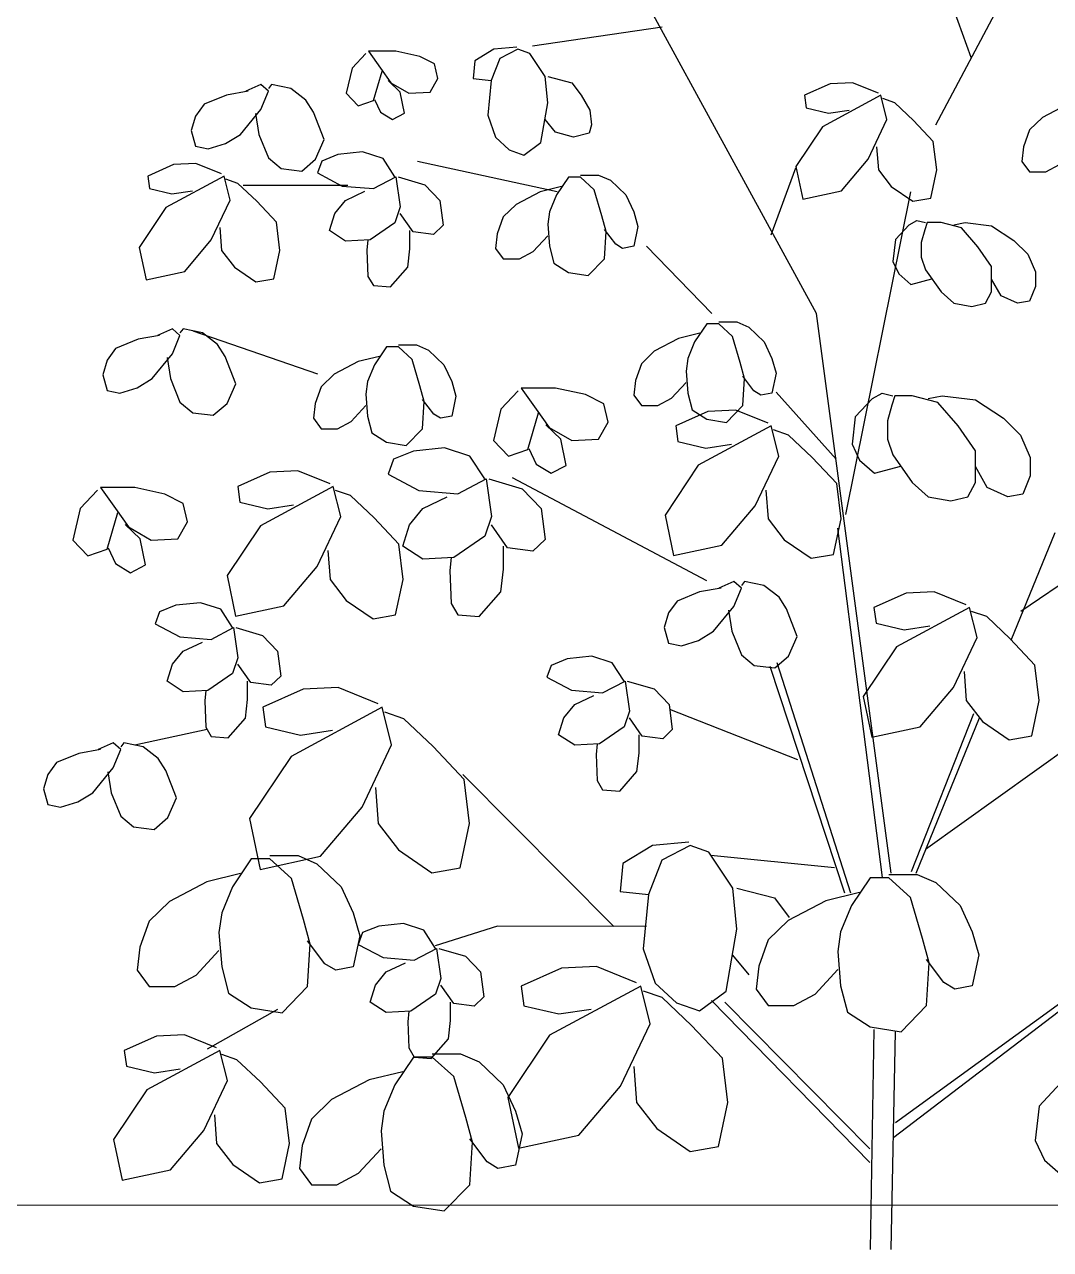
# Model space of a CAD drawing. Header units: millimetres. Extents: x 573003 to 1294762, y -9906 to 413061.
# Drawn here: x 657503.8 to 657837.4, y 37761.2 to 38159.5 of the extents above; entities that cross this region are included whole.
import ezdxf

# ---------------------------------------------------------------- set-up
doc = ezdxf.new("R2010")
doc.units = ezdxf.units.MM
doc.header["$MEASUREMENT"] = 0
doc.layers.add('A-ELEV-PATT 2', color=252, linetype='Continuous')
doc.layers.add('KT-Net manh', color=251, linetype='Continuous', lineweight=13)

# ---------------------------------------------------------------- blocks, each defined once
blk = doc.blocks.new('STREE11')
for p, q in [((0.05552, 0.73664), (-0.00324, 0.90148)), ((0.03382, 0.69527), (0.10158, 0.82261)), ((-0.03976, 0.57891), (-0.1504, 0.78124)), ((-0.13505, 0.75538), (-0.21498, 0.74375)), ((-0.31609, 0.74052), (-0.30868, 0.73017)), ((-0.29915, 0.74052), (-0.31609, 0.74052)), ((-0.28433, 0.73728), (-0.29915, 0.74052)), ((-0.23881, 0.74181), (-0.25045, 0.7347)), ((-0.22451, 0.7431), (-0.23881, 0.74181)), ((-0.22398, 0.74181), (-0.2351, 0.73599)), ((-0.21657, 0.73922), (-0.22398, 0.74181)), ((-0.31768, 0.73922), (-0.32615, 0.73017)), ((-0.27533, 0.73276), (-0.28433, 0.73728)), ((-0.27321, 0.72371), (-0.27533, 0.73276)), ((-0.25045, 0.7347), (-0.25151, 0.72371)), ((-0.2351, 0.73599), (-0.24039, 0.72242)), ((-0.20704, 0.725), (-0.21657, 0.73922)), ((-0.32615, 0.73017), (-0.32986, 0.71466)), ((-0.31292, 0.71013), (-0.30762, 0.72823)), ((-0.30868, 0.73017), (-0.30233, 0.72112)), ((-0.3824, 0.71999), (-0.39166, 0.71595)), ((-0.37776, 0.71595), (-0.3824, 0.71999)), ((-0.37578, 0.71999), (-0.37776, 0.71757)), ((-0.36387, 0.71757), (-0.37578, 0.71999)), ((-0.29651, 0.7153), (-0.30392, 0.72242)), ((-0.30233, 0.72112), (-0.29121, 0.71466)), ((-0.27798, 0.7153), (-0.27321, 0.72371)), ((-0.25151, 0.72371), (-0.24039, 0.72242)), ((-0.24039, 0.72242), (-0.24251, 0.70108)), ((-0.20545, 0.70884), (-0.20704, 0.725)), ((-0.20545, 0.725), (-0.19063, 0.72112)), ((-0.19063, 0.72112), (-0.18481, 0.71337)), ((-0.03129, 0.72048), (-0.04717, 0.71337)), ((-0.01753, 0.72112), (-0.03129, 0.72048)), ((-0.00165, 0.71466), (-0.01753, 0.72112)), ((-0.40357, 0.71353), (-0.41747, 0.70787)), ((-0.39034, 0.71595), (-0.40357, 0.71353)), ((-0.3824, 0.70464), (-0.37776, 0.71595)), ((-0.3546, 0.71029), (-0.36387, 0.71757)), ((-0.34997, 0.70302), (-0.3546, 0.71029)), ((-0.32986, 0.71466), (-0.32245, 0.7069)), ((-0.32245, 0.7069), (-0.31292, 0.71013)), ((-0.31239, 0.71078), (-0.30868, 0.70302)), ((-0.29386, 0.70238), (-0.29651, 0.7153)), ((-0.29121, 0.71466), (-0.27798, 0.7153)), ((-0.18481, 0.71337), (-0.17952, 0.70432)), ((-0.04717, 0.71337), (-0.04611, 0.70561)), ((-0.00006, 0.71337), (-0.03606, 0.69397)), ((0.00365, 0.6985), (-0.00006, 0.71337)), ((0.00841, 0.70884), (0.001, 0.71143)), ((-0.41747, 0.70787), (-0.42276, 0.7006)), ((-0.39497, 0.68929), (-0.3824, 0.70464)), ((-0.34336, 0.68605), (-0.34997, 0.70302)), ((-0.30868, 0.70302), (-0.30127, 0.6985)), ((-0.20969, 0.68428), (-0.20545, 0.70884)), ((-0.17952, 0.70432), (-0.17846, 0.69527)), ((-0.04611, 0.70561), (-0.03235, 0.70238)), ((-0.03235, 0.70238), (-0.01965, 0.70432)), ((0.02006, 0.69785), (0.00841, 0.70884)), ((0.11428, 0.70755), (0.09946, 0.69979)), ((-0.42276, 0.7006), (-0.42541, 0.69171)), ((-0.38571, 0.70221), (-0.38372, 0.68929)), ((-0.30127, 0.6985), (-0.29386, 0.70238)), ((-0.24251, 0.70108), (-0.23775, 0.68751)), ((-0.20069, 0.69074), (-0.20704, 0.6985)), ((-0.17846, 0.69527), (-0.18005, 0.69009)), ((-0.008, 0.67393), (0.00365, 0.6985)), ((0.03223, 0.68492), (0.02006, 0.69785)), ((0.09946, 0.69979), (0.09152, 0.69203)), ((-0.42541, 0.69171), (-0.42276, 0.68201)), ((-0.40423, 0.68363), (-0.39497, 0.68929)), ((-0.38372, 0.68929), (-0.37776, 0.67474)), ((-0.23775, 0.68751), (-0.22928, 0.67975)), ((-0.18957, 0.68751), (-0.20069, 0.69074)), ((-0.18005, 0.69009), (-0.18957, 0.68751)), ((-0.03606, 0.69397), (-0.05247, 0.66941)), ((0.09152, 0.69203), (0.08782, 0.68169)), ((-0.42276, 0.68201), (-0.41482, 0.6804)), ((-0.41482, 0.6804), (-0.40423, 0.68363)), ((-0.34865, 0.67393), (-0.34336, 0.68605)), ((-0.22028, 0.67652), (-0.20969, 0.68428)), ((-0.00271, 0.68169), (-0.00165, 0.66747)), ((0.03435, 0.66747), (0.03223, 0.68492)), ((0.08782, 0.68169), (0.08676, 0.67264)), ((-0.37776, 0.67474), (-0.36982, 0.66828)), ((-0.35725, 0.66666), (-0.34865, 0.67393)), ((-0.34481, 0.6728), (-0.34746, 0.66553)), ((-0.33489, 0.67684), (-0.34481, 0.6728)), ((-0.31967, 0.67846), (-0.33489, 0.67684)), ((-0.30709, 0.67442), (-0.31967, 0.67846)), ((-0.29981, 0.66311), (-0.30709, 0.67442)), ((-0.19963, 0.65389), (-0.28592, 0.67264)), ((-0.22928, 0.67975), (-0.22028, 0.67652)), ((-0.02441, 0.65454), (-0.008, 0.67393)), ((0.08676, 0.67264), (0.09152, 0.66618)), ((-0.43626, 0.6707), (-0.45214, 0.66359)), ((-0.4225, 0.67135), (-0.43626, 0.6707)), ((-0.40662, 0.66488), (-0.4225, 0.67135)), ((-0.36982, 0.66828), (-0.35725, 0.66666)), ((-0.34746, 0.66553), (-0.33224, 0.65745)), ((-0.06782, 0.62739), (-0.05247, 0.66876)), ((-0.05247, 0.66941), (-0.04823, 0.64937)), ((-0.00165, 0.66747), (0.00629, 0.65713)), ((0.03064, 0.65001), (0.03435, 0.66747)), ((0.09152, 0.66618), (0.10158, 0.66618)), ((0.10158, 0.66618), (0.11005, 0.6707)), ((-0.45214, 0.66359), (-0.45108, 0.65583)), ((-0.40503, 0.66359), (-0.44102, 0.6442)), ((-0.40132, 0.64872), (-0.40503, 0.66359)), ((-0.39656, 0.65907), (-0.40397, 0.66165)), ((-0.38491, 0.64808), (-0.39656, 0.65907)), ((-0.3288, 0.65777), (-0.39338, 0.65777)), ((-0.33224, 0.65745), (-0.31305, 0.65583)), ((-0.31305, 0.65583), (-0.29915, 0.66311)), ((-0.29915, 0.66311), (-0.29651, 0.64452)), ((-0.29783, 0.66311), (-0.28129, 0.65826)), ((-0.28129, 0.65826), (-0.27202, 0.64856)), ((-0.19275, 0.66294), (-0.20016, 0.65195)), ((-0.18534, 0.66294), (-0.19275, 0.66294)), ((-0.18534, 0.66424), (-0.17422, 0.66424)), ((-0.17687, 0.65519), (-0.18534, 0.66294)), ((-0.17422, 0.66424), (-0.16681, 0.661)), ((-0.16681, 0.661), (-0.15728, 0.65195)), ((-0.45108, 0.65583), (-0.43732, 0.6526)), ((-0.43732, 0.6526), (-0.42461, 0.65454)), ((-0.33025, 0.64856), (-0.31834, 0.65422)), ((-0.21022, 0.65389), (-0.22504, 0.64614)), ((-0.19698, 0.65713), (-0.21022, 0.65389)), ((-0.20016, 0.65195), (-0.2044, 0.64161)), ((-0.1721, 0.63903), (-0.17687, 0.65519)), ((-0.15728, 0.65195), (-0.15252, 0.64161)), ((-0.04823, 0.64937), (-0.02441, 0.65454)), ((-0.02176, 0.45479), (0.01847, 0.65389)), ((0.00629, 0.65713), (0.01953, 0.64808)), ((0.01953, 0.64808), (0.03064, 0.65001)), ((-0.44102, 0.6442), (-0.45743, 0.61963)), ((-0.41297, 0.62416), (-0.40132, 0.64872)), ((-0.37274, 0.63515), (-0.38491, 0.64808)), ((-0.33687, 0.64048), (-0.33025, 0.64856)), ((-0.29651, 0.64452), (-0.29981, 0.63482)), ((-0.27202, 0.64856), (-0.27004, 0.63321)), ((-0.22504, 0.64614), (-0.23298, 0.63838)), ((-0.37062, 0.61769), (-0.37274, 0.63515)), ((-0.34018, 0.62998), (-0.33687, 0.64048)), ((-0.29981, 0.63482), (-0.31503, 0.62432)), ((-0.28857, 0.62917), (-0.29651, 0.64048)), ((-0.23298, 0.63838), (-0.23669, 0.62804)), ((-0.2044, 0.64161), (-0.20545, 0.63385)), ((-0.16946, 0.62933), (-0.1721, 0.63903)), ((-0.15252, 0.64161), (-0.14987, 0.63256)), ((0.01739, 0.63359), (0.02215, 0.63617)), ((0.02215, 0.63617), (0.02744, 0.63488)), ((0.0285, 0.63488), (0.02691, 0.63036)), ((0.03697, 0.63488), (0.0285, 0.63488)), ((0.04968, 0.63165), (0.03697, 0.63488)), ((0.04491, 0.63359), (0.05179, 0.63488)), ((0.05179, 0.63488), (0.0682, 0.63294)), ((-0.40767, 0.63191), (-0.40662, 0.61769)), ((-0.33025, 0.62351), (-0.34018, 0.62998)), ((-0.29055, 0.61866), (-0.29055, 0.62998)), ((-0.27599, 0.62755), (-0.28857, 0.62917)), ((-0.27004, 0.63321), (-0.27599, 0.62755)), ((-0.23669, 0.62804), (-0.23775, 0.61899)), ((-0.20545, 0.63385), (-0.2044, 0.62028)), ((-0.16363, 0.62157), (-0.17052, 0.63062)), ((-0.17052, 0.61252), (-0.16946, 0.62933)), ((-0.14987, 0.63256), (-0.15252, 0.62028)), ((0.01739, 0.63359), (0.00892, 0.62454)), ((0.02691, 0.63036), (0.0248, 0.6226)), ((0.05973, 0.62001), (0.04968, 0.63165)), ((0.0682, 0.63294), (0.08197, 0.62389)), ((-0.45743, 0.61963), (-0.4532, 0.59959)), ((-0.42938, 0.60476), (-0.41297, 0.62416)), ((-0.31503, 0.62432), (-0.33025, 0.62351)), ((-0.31636, 0.62432), (-0.31702, 0.61785)), ((-0.21445, 0.61705), (-0.20545, 0.62674)), ((-0.2044, 0.62028), (-0.20175, 0.60994)), ((-0.1594, 0.61899), (-0.16363, 0.62157)), ((-0.15252, 0.62028), (-0.1594, 0.61899)), ((-0.10435, 0.57891), (-0.14458, 0.62028)), ((0.00892, 0.62454), (0.00733, 0.61096)), ((0.0248, 0.6226), (0.0248, 0.61355)), ((0.0682, 0.60773), (0.05973, 0.62001)), ((0.08197, 0.62389), (0.09044, 0.61549)), ((-0.40662, 0.61769), (-0.39867, 0.60735)), ((-0.37432, 0.60024), (-0.37062, 0.61769)), ((-0.31702, 0.61785), (-0.31636, 0.60169)), ((-0.29187, 0.60735), (-0.29055, 0.61866)), ((-0.23775, 0.61899), (-0.23298, 0.61252)), ((-0.23298, 0.61252), (-0.22292, 0.61252)), ((-0.22292, 0.61252), (-0.21445, 0.61705)), ((-0.18057, 0.60218), (-0.17052, 0.61252)), ((0.0248, 0.61355), (0.02744, 0.60579)), ((0.09044, 0.61549), (0.0952, 0.6045)), ((-0.4532, 0.59959), (-0.42938, 0.60476)), ((-0.39867, 0.60735), (-0.38544, 0.5983)), ((-0.30246, 0.59523), (-0.29187, 0.60735)), ((-0.20175, 0.60994), (-0.19275, 0.60412)), ((0.00733, 0.61096), (0.01103, 0.60321)), ((0.02744, 0.60579), (0.03697, 0.59222)), ((0.0682, 0.59222), (0.0682, 0.60773)), ((0.0952, 0.6045), (0.0952, 0.59545)), ((-0.38544, 0.5983), (-0.37432, 0.60024)), ((-0.31636, 0.60169), (-0.31305, 0.59604)), ((-0.19275, 0.60412), (-0.18057, 0.60218)), ((0.01103, 0.60321), (0.01844, 0.59674)), ((0.01844, 0.59674), (0.03141, 0.60014)), ((0.07403, 0.58963), (0.0682, 0.59997)), ((-0.31305, 0.59604), (-0.30246, 0.59523)), ((0.03697, 0.59222), (0.04491, 0.58511)), ((0.0645, 0.58511), (0.0682, 0.59222)), ((0.08409, 0.58511), (0.07403, 0.58963)), ((0.0952, 0.59545), (0.0915, 0.5864)), ((0.04491, 0.58511), (0.05603, 0.58317)), ((0.05603, 0.58317), (0.0645, 0.58511)), ((0.0915, 0.5864), (0.08409, 0.58511)), ((0.00629, 0.23371), (-0.03976, 0.57891)), ((-0.43692, 0.56937), (-0.44619, 0.56533)), ((-0.43229, 0.56533), (-0.43692, 0.56937)), ((-0.4303, 0.56937), (-0.43229, 0.56695)), ((-0.41839, 0.56695), (-0.4303, 0.56937)), ((-0.34733, 0.54141), (-0.42408, 0.56792)), ((-0.40913, 0.55968), (-0.41839, 0.56695)), ((-0.11176, 0.56663), (-0.12499, 0.56339)), ((-0.10752, 0.57244), (-0.11493, 0.56145)), ((-0.10011, 0.57244), (-0.10752, 0.57244)), ((-0.10011, 0.57374), (-0.08899, 0.57374)), ((-0.09164, 0.56469), (-0.10011, 0.57244)), ((-0.08899, 0.57374), (-0.08158, 0.5705)), ((-0.08158, 0.5705), (-0.07205, 0.56145)), ((-0.4581, 0.56291), (-0.47199, 0.55725)), ((-0.44486, 0.56533), (-0.4581, 0.56291)), ((-0.43692, 0.55402), (-0.43229, 0.56533)), ((-0.4045, 0.5524), (-0.40913, 0.55968)), ((-0.29757, 0.55951), (-0.28645, 0.55951)), ((-0.28645, 0.55951), (-0.27904, 0.55628)), ((-0.12499, 0.56339), (-0.13981, 0.55564)), ((-0.11493, 0.56145), (-0.11917, 0.55111)), ((-0.08688, 0.54852), (-0.09164, 0.56469)), ((-0.07205, 0.56145), (-0.06729, 0.55111)), ((-0.47199, 0.55725), (-0.47729, 0.54998)), ((-0.44949, 0.53867), (-0.43692, 0.55402)), ((-0.44023, 0.5516), (-0.43824, 0.53867)), ((-0.39788, 0.53543), (-0.4045, 0.5524)), ((-0.30921, 0.5524), (-0.32245, 0.54917)), ((-0.30498, 0.55822), (-0.31239, 0.54723)), ((-0.29757, 0.55822), (-0.30498, 0.55822)), ((-0.2891, 0.55046), (-0.29757, 0.55822)), ((-0.27904, 0.55628), (-0.26951, 0.54723)), ((-0.13981, 0.55564), (-0.14775, 0.54788)), ((-0.47729, 0.54998), (-0.47993, 0.54109)), ((-0.32245, 0.54917), (-0.33727, 0.54141)), ((-0.31239, 0.54723), (-0.31662, 0.53689)), ((-0.28433, 0.5343), (-0.2891, 0.55046)), ((-0.26951, 0.54723), (-0.26474, 0.53689)), ((-0.14775, 0.54788), (-0.15146, 0.53754)), ((-0.11917, 0.55111), (-0.12023, 0.54335)), ((-0.08423, 0.53883), (-0.08688, 0.54852)), ((-0.06729, 0.55111), (-0.06464, 0.54206)), ((0.08623, 0.39532), (0.30697, 0.54529)), ((-0.47993, 0.54109), (-0.47729, 0.53139)), ((-0.45876, 0.53301), (-0.44949, 0.53867)), ((-0.43824, 0.53867), (-0.43229, 0.52412)), ((-0.33727, 0.54141), (-0.34521, 0.53366)), ((-0.31662, 0.53689), (-0.31768, 0.52913)), ((-0.26474, 0.53689), (-0.2621, 0.52784)), ((-0.15146, 0.53754), (-0.15252, 0.52849)), ((-0.12023, 0.54335), (-0.11917, 0.52978)), ((-0.07841, 0.53107), (-0.08529, 0.54012)), ((-0.08529, 0.52202), (-0.08423, 0.53883)), ((-0.06464, 0.54206), (-0.06729, 0.52978)), ((-0.47729, 0.53139), (-0.46935, 0.52978)), ((-0.46935, 0.52978), (-0.45876, 0.53301)), ((-0.40317, 0.52331), (-0.39788, 0.53543)), ((-0.34521, 0.53366), (-0.34891, 0.52331)), ((-0.31768, 0.52913), (-0.31662, 0.51556)), ((-0.28168, 0.52461), (-0.28433, 0.5343)), ((-0.22385, 0.53123), (-0.23444, 0.51992)), ((-0.20069, 0.53285), (-0.22187, 0.53285)), ((-0.22187, 0.53285), (-0.2126, 0.51992)), ((-0.18216, 0.52881), (-0.20069, 0.53285)), ((-0.17091, 0.52315), (-0.18216, 0.52881)), ((-0.12923, 0.52655), (-0.12023, 0.53624)), ((-0.11917, 0.52978), (-0.11652, 0.51944)), ((-0.07417, 0.52849), (-0.07841, 0.53107)), ((-0.06729, 0.52978), (-0.07417, 0.52849)), ((-0.02759, 0.48905), (-0.06464, 0.53042)), ((-0.0053, 0.52644), (0.00065, 0.52967)), ((0.00065, 0.52967), (0.00727, 0.52805)), ((-0.43229, 0.52412), (-0.42435, 0.51766)), ((-0.41178, 0.51604), (-0.40317, 0.52331)), ((-0.34891, 0.52331), (-0.34997, 0.51426)), ((-0.32668, 0.51232), (-0.31768, 0.52202)), ((-0.27586, 0.51685), (-0.28274, 0.5259)), ((-0.28274, 0.5078), (-0.28168, 0.52461)), ((-0.2621, 0.52784), (-0.26474, 0.51556)), ((-0.16827, 0.51184), (-0.17091, 0.52315)), ((-0.15252, 0.52849), (-0.14775, 0.52202)), ((-0.14775, 0.52202), (-0.1377, 0.52202)), ((-0.1377, 0.52202), (-0.12923, 0.52655)), ((-0.09535, 0.51168), (-0.08529, 0.52202)), ((-0.0053, 0.52644), (-0.01589, 0.51513)), ((0.00661, 0.5224), (0.00396, 0.5127)), ((0.0086, 0.52805), (0.00661, 0.5224)), ((0.01918, 0.52805), (0.0086, 0.52805)), ((0.03506, 0.52401), (0.01918, 0.52805)), ((0.02911, 0.52644), (0.03771, 0.52805)), ((0.04764, 0.50947), (0.03506, 0.52401)), ((0.03771, 0.52805), (0.05822, 0.52563)), ((0.05822, 0.52563), (0.07543, 0.51432)), ((-0.42435, 0.51766), (-0.41178, 0.51604)), ((-0.34997, 0.51426), (-0.34521, 0.5078)), ((-0.31662, 0.51556), (-0.31398, 0.50521)), ((-0.27163, 0.51426), (-0.27586, 0.51685)), ((-0.26474, 0.51556), (-0.27163, 0.51426)), ((-0.23444, 0.51992), (-0.23907, 0.50053)), ((-0.2179, 0.49487), (-0.21128, 0.5175)), ((-0.2126, 0.51992), (-0.20466, 0.50861)), ((-0.10672, 0.51839), (-0.12657, 0.5095)), ((-0.11652, 0.51944), (-0.10752, 0.51362)), ((-0.08951, 0.51919), (-0.10672, 0.51839)), ((-0.06966, 0.51111), (-0.08951, 0.51919)), ((-0.01589, 0.51513), (-0.01787, 0.49816)), ((0.07543, 0.51432), (0.08602, 0.50381)), ((-0.34521, 0.5078), (-0.33515, 0.5078)), ((-0.33515, 0.5078), (-0.32668, 0.51232)), ((-0.2928, 0.49746), (-0.28274, 0.5078)), ((-0.19738, 0.50134), (-0.20665, 0.51022)), ((-0.20466, 0.50861), (-0.19076, 0.50053)), ((-0.17422, 0.50134), (-0.16827, 0.51184)), ((-0.12657, 0.5095), (-0.12525, 0.4998)), ((-0.06768, 0.5095), (-0.11267, 0.48526)), ((-0.10752, 0.51362), (-0.09535, 0.51168)), ((-0.06305, 0.49091), (-0.06768, 0.5095)), ((-0.05709, 0.50384), (-0.06635, 0.50707)), ((0.00396, 0.5127), (0.00396, 0.50139)), ((0.05822, 0.49412), (0.04764, 0.50947)), ((-0.31398, 0.50521), (-0.30498, 0.4994)), ((-0.30498, 0.4994), (-0.2928, 0.49746)), ((-0.23907, 0.50053), (-0.22981, 0.49083)), ((-0.19407, 0.48517), (-0.19738, 0.50134)), ((-0.19076, 0.50053), (-0.17422, 0.50134)), ((-0.12525, 0.4998), (-0.10804, 0.49576)), ((-0.04253, 0.49011), (-0.05709, 0.50384)), ((0.00396, 0.50139), (0.00727, 0.49169)), ((0.08602, 0.50381), (0.09197, 0.49008)), ((-0.28823, 0.49398), (-0.30064, 0.48893)), ((-0.26921, 0.496), (-0.28823, 0.49398)), ((-0.2535, 0.49095), (-0.26921, 0.496)), ((-0.22981, 0.49083), (-0.2179, 0.49487)), ((-0.21723, 0.49568), (-0.2126, 0.48598)), ((-0.10804, 0.49576), (-0.09216, 0.49819)), ((-0.01787, 0.49816), (-0.01324, 0.48846)), ((0.00727, 0.49169), (0.01918, 0.47472)), ((0.05822, 0.47472), (0.05822, 0.49412)), ((-0.30064, 0.48893), (-0.30395, 0.47984)), ((-0.2444, 0.47681), (-0.2535, 0.49095)), ((-0.2126, 0.48598), (-0.20334, 0.48033)), ((-0.20334, 0.48033), (-0.19407, 0.48517)), ((-0.11267, 0.48526), (-0.13319, 0.45455)), ((-0.0776, 0.46021), (-0.06305, 0.49091)), ((-0.02731, 0.47394), (-0.04253, 0.49011)), ((-0.01324, 0.48846), (-0.00398, 0.48038)), ((-0.00398, 0.48038), (0.01223, 0.48462)), ((0.0655, 0.47149), (0.05822, 0.48442)), ((0.09197, 0.49008), (0.09197, 0.47876)), ((-0.37679, 0.48107), (-0.39664, 0.47219)), ((-0.35958, 0.48188), (-0.37679, 0.48107)), ((-0.33973, 0.4738), (-0.35958, 0.48188)), ((-0.30395, 0.47984), (-0.28493, 0.46974)), ((-0.26094, 0.46772), (-0.24357, 0.47681)), ((-0.24357, 0.47681), (-0.24026, 0.45358)), ((-0.24192, 0.47681), (-0.22124, 0.47075)), ((-0.10752, 0.41407), (-0.22716, 0.47742)), ((0.09197, 0.47876), (0.08734, 0.46745)), ((-0.48324, 0.46982), (-0.49383, 0.45851)), ((-0.46008, 0.47144), (-0.48126, 0.47144)), ((-0.48126, 0.47144), (-0.47199, 0.45851)), ((-0.44155, 0.4674), (-0.46008, 0.47144)), ((-0.39664, 0.47219), (-0.39531, 0.46249)), ((-0.33774, 0.47219), (-0.38274, 0.44795)), ((-0.33311, 0.4536), (-0.33774, 0.47219)), ((-0.32716, 0.46653), (-0.33642, 0.46976)), ((-0.28493, 0.46974), (-0.26094, 0.46772)), ((-0.22124, 0.47075), (-0.20966, 0.45863)), ((-0.07099, 0.4699), (-0.06966, 0.45213)), ((-0.02467, 0.45213), (-0.02731, 0.47394)), ((0.01918, 0.47472), (0.02911, 0.46584)), ((0.05359, 0.46584), (0.05822, 0.47472)), ((0.07808, 0.46584), (0.0655, 0.47149)), ((-0.4303, 0.46174), (-0.44155, 0.4674)), ((-0.42766, 0.45043), (-0.4303, 0.46174)), ((-0.39531, 0.46249), (-0.37811, 0.45845)), ((-0.37811, 0.45845), (-0.36223, 0.46087)), ((-0.3126, 0.45279), (-0.32716, 0.46653)), ((-0.28245, 0.45863), (-0.26756, 0.4657)), ((0.02911, 0.46584), (0.043, 0.46341)), ((0.043, 0.46341), (0.05359, 0.46584)), ((0.08734, 0.46745), (0.07808, 0.46584)), ((-0.49383, 0.45851), (-0.49846, 0.43912)), ((-0.47729, 0.43346), (-0.47067, 0.45609)), ((-0.47199, 0.45851), (-0.46405, 0.4472)), ((-0.34767, 0.4229), (-0.33311, 0.4536)), ((-0.29072, 0.44853), (-0.28245, 0.45863)), ((-0.24026, 0.45358), (-0.2444, 0.44146)), ((-0.20966, 0.45863), (-0.20718, 0.43944)), ((-0.13319, 0.45455), (-0.12789, 0.4295)), ((-0.09812, 0.43597), (-0.0776, 0.46021)), ((-0.45677, 0.43992), (-0.46604, 0.44881)), ((-0.46405, 0.4472), (-0.45016, 0.43912)), ((-0.43361, 0.43992), (-0.42766, 0.45043)), ((-0.38274, 0.44795), (-0.40325, 0.41724)), ((-0.29738, 0.43663), (-0.3126, 0.45279)), ((-0.29485, 0.4354), (-0.29072, 0.44853)), ((-0.23034, 0.43439), (-0.24026, 0.44853)), ((-0.06966, 0.45213), (-0.05974, 0.4392)), ((-0.0293, 0.43031), (-0.02467, 0.45213)), ((0.00099, 0.23109), (-0.02661, 0.44654)), ((-0.49846, 0.43912), (-0.4892, 0.42942)), ((-0.45346, 0.42376), (-0.45677, 0.43992)), ((-0.45016, 0.43912), (-0.43361, 0.43992)), ((-0.2444, 0.44146), (-0.26342, 0.42833)), ((-0.20718, 0.43944), (-0.21462, 0.43237)), ((-0.05974, 0.4392), (-0.04319, 0.42789)), ((0.08033, 0.37749), (0.1074, 0.4438)), ((-0.4892, 0.42942), (-0.47729, 0.43346)), ((-0.47662, 0.43427), (-0.47199, 0.42457)), ((-0.34105, 0.43259), (-0.33973, 0.41482)), ((-0.29473, 0.41482), (-0.29738, 0.43663)), ((-0.28245, 0.42732), (-0.29485, 0.4354)), ((-0.23282, 0.42126), (-0.23282, 0.4354)), ((-0.21462, 0.43237), (-0.23034, 0.43439)), ((-0.12789, 0.4295), (-0.09812, 0.43597)), ((-0.47199, 0.42457), (-0.46273, 0.41892)), ((-0.46273, 0.41892), (-0.45346, 0.42376)), ((-0.26342, 0.42833), (-0.28245, 0.42732)), ((-0.26508, 0.42833), (-0.2659, 0.42025)), ((-0.04319, 0.42789), (-0.0293, 0.43031)), ((-0.40325, 0.41724), (-0.39796, 0.39219)), ((-0.36818, 0.39865), (-0.34767, 0.4229)), ((-0.2659, 0.42025), (-0.26508, 0.40005)), ((-0.23447, 0.40712), (-0.23282, 0.42126)), ((-0.33973, 0.41482), (-0.3298, 0.40189)), ((-0.29937, 0.393), (-0.29473, 0.41482)), ((-0.09865, 0.40954), (-0.11189, 0.40712)), ((-0.09071, 0.41358), (-0.09998, 0.40954)), ((-0.08608, 0.40954), (-0.09071, 0.41358)), ((-0.09071, 0.39823), (-0.08608, 0.40954)), ((-0.0841, 0.41358), (-0.08608, 0.41116)), ((-0.07219, 0.41116), (-0.0841, 0.41358)), ((-0.06292, 0.40389), (-0.07219, 0.41116)), ((-0.41972, 0.40049), (-0.43494, 0.39888)), ((-0.40714, 0.39645), (-0.41972, 0.40049)), ((-0.3298, 0.40189), (-0.31326, 0.39057)), ((-0.24771, 0.39197), (-0.23447, 0.40712)), ((-0.12578, 0.40146), (-0.13108, 0.39419)), ((-0.11189, 0.40712), (-0.12578, 0.40146)), ((-0.05829, 0.39661), (-0.06292, 0.40389)), ((0.0155, 0.40645), (-0.00435, 0.39756)), ((0.03271, 0.40726), (0.0155, 0.40645)), ((0.05256, 0.39918), (0.03271, 0.40726)), ((-0.44486, 0.39484), (-0.44751, 0.38756)), ((-0.43494, 0.39888), (-0.44486, 0.39484)), ((-0.39987, 0.38514), (-0.40714, 0.39645)), ((-0.39796, 0.39219), (-0.36818, 0.39865)), ((-0.31326, 0.39057), (-0.29937, 0.393)), ((-0.26508, 0.40005), (-0.26094, 0.39298)), ((-0.26094, 0.39298), (-0.24771, 0.39197)), ((-0.13108, 0.39419), (-0.13373, 0.3853)), ((-0.10329, 0.38288), (-0.09071, 0.39823)), ((-0.09402, 0.39581), (-0.09204, 0.38288)), ((-0.05167, 0.37964), (-0.05829, 0.39661)), ((-0.00435, 0.39756), (-0.00303, 0.38787)), ((0.05454, 0.39756), (0.00955, 0.37332)), ((0.05917, 0.37898), (0.05454, 0.39756)), ((0.06513, 0.39191), (0.05587, 0.39514)), ((-0.44751, 0.38756), (-0.43229, 0.37948)), ((-0.13373, 0.3853), (-0.13108, 0.3756)), ((-0.00303, 0.38787), (0.01418, 0.38383)), ((0.01418, 0.38383), (0.03006, 0.38625)), ((0.07969, 0.37817), (0.06513, 0.39191)), ((-0.43229, 0.37948), (-0.4131, 0.37787)), ((-0.4131, 0.37787), (-0.3992, 0.38514)), ((-0.3992, 0.38514), (-0.39656, 0.36655)), ((-0.39788, 0.38514), (-0.38134, 0.38029)), ((-0.38134, 0.38029), (-0.37207, 0.37059)), ((-0.11255, 0.37722), (-0.10329, 0.38288)), ((-0.09204, 0.38288), (-0.08608, 0.36833)), ((-0.05697, 0.36752), (-0.05167, 0.37964)), ((0.04462, 0.34827), (0.05917, 0.37898)), ((0.09491, 0.36201), (0.07969, 0.37817)), ((-0.43692, 0.36251), (-0.4303, 0.37059)), ((-0.4303, 0.37059), (-0.41839, 0.37625)), ((-0.37207, 0.37059), (-0.37009, 0.35524)), ((-0.13108, 0.3756), (-0.12314, 0.37399)), ((-0.12314, 0.37399), (-0.11255, 0.37722)), ((0.00955, 0.37332), (-0.01097, 0.34262)), ((-0.39656, 0.36655), (-0.39987, 0.35686)), ((-0.19354, 0.36591), (-0.20347, 0.36187)), ((-0.17832, 0.36752), (-0.19354, 0.36591)), ((-0.16575, 0.36348), (-0.17832, 0.36752)), ((-0.15847, 0.35217), (-0.16575, 0.36348)), ((-0.08608, 0.36833), (-0.07814, 0.36187)), ((-0.06557, 0.36025), (-0.05697, 0.36752)), ((-0.01873, 0.22146), (-0.06407, 0.36349)), ((-0.44023, 0.35201), (-0.43692, 0.36251)), ((-0.39987, 0.35686), (-0.41509, 0.34635)), ((-0.38862, 0.3512), (-0.39656, 0.36251)), ((-0.37009, 0.35524), (-0.37604, 0.34959)), ((-0.20347, 0.36187), (-0.20612, 0.3546)), ((-0.07814, 0.36187), (-0.06557, 0.36025)), ((-0.02229, 0.22143), (-0.06835, 0.36106)), ((0.05123, 0.35797), (0.05256, 0.34019)), ((0.09755, 0.34019), (0.09491, 0.36201)), ((-0.4303, 0.34555), (-0.44023, 0.35201)), ((-0.3906, 0.3407), (-0.3906, 0.35201)), ((-0.37604, 0.34959), (-0.38862, 0.3512)), ((-0.33485, 0.34813), (-0.35636, 0.34712)), ((-0.31004, 0.33803), (-0.33485, 0.34813)), ((-0.20612, 0.3546), (-0.1909, 0.34651)), ((-0.17171, 0.3449), (-0.15781, 0.35217)), ((-0.15781, 0.35217), (-0.15516, 0.33359)), ((-0.15649, 0.35217), (-0.13995, 0.34732)), ((0.0241, 0.32403), (0.04462, 0.34827)), ((-0.41509, 0.34635), (-0.4303, 0.34555)), ((-0.41641, 0.34635), (-0.41707, 0.33989)), ((-0.39193, 0.32938), (-0.3906, 0.3407)), ((-0.35636, 0.34712), (-0.38117, 0.33601)), ((-0.1909, 0.34651), (-0.17171, 0.3449)), ((-0.18891, 0.33763), (-0.177, 0.34328)), ((-0.13995, 0.34732), (-0.13068, 0.33763)), ((-0.01097, 0.34262), (-0.00567, 0.31757)), ((0.05256, 0.34019), (0.06248, 0.32726)), ((0.09292, 0.31837), (0.09755, 0.34019)), ((-0.41707, 0.33989), (-0.41641, 0.32373)), ((-0.38117, 0.33601), (-0.37952, 0.32389)), ((-0.30756, 0.33601), (-0.3638, 0.30571)), ((-0.30177, 0.31278), (-0.30756, 0.33601)), ((-0.29432, 0.32894), (-0.3059, 0.33298)), ((-0.19553, 0.32955), (-0.18891, 0.33763)), ((-0.15516, 0.33359), (-0.15847, 0.32389)), ((-0.13068, 0.33763), (-0.1287, 0.32227)), ((-0.05141, 0.30353), (-0.13028, 0.33456)), ((-0.40251, 0.31726), (-0.39193, 0.32938)), ((-0.27613, 0.31177), (-0.29432, 0.32894)), ((-0.19884, 0.31904), (-0.19553, 0.32955)), ((-0.14722, 0.31823), (-0.15516, 0.32955)), ((0.01873, 0.2347), (0.05717, 0.3322)), ((0.02164, 0.23371), (0.06075, 0.32952)), ((0.06248, 0.32726), (0.07903, 0.31595)), ((-0.41561, 0.32227), (-0.46008, 0.31258)), ((-0.41641, 0.32373), (-0.4131, 0.31807)), ((-0.4131, 0.31807), (-0.40251, 0.31726)), ((-0.37952, 0.32389), (-0.35801, 0.31884)), ((-0.35801, 0.31884), (-0.33816, 0.32187)), ((-0.18891, 0.31258), (-0.19884, 0.31904)), ((-0.15847, 0.32389), (-0.17369, 0.31338)), ((-0.14921, 0.30773), (-0.14921, 0.31904)), ((-0.13465, 0.31662), (-0.14722, 0.31823)), ((-0.1287, 0.32227), (-0.13465, 0.31662)), ((-0.00567, 0.31757), (0.0241, 0.32403)), ((0.07903, 0.31595), (0.09292, 0.31837)), ((-0.48139, 0.30999), (-0.49462, 0.30757)), ((-0.47345, 0.31403), (-0.48271, 0.30999)), ((-0.46882, 0.30999), (-0.47345, 0.31403)), ((-0.47345, 0.29868), (-0.46882, 0.30999)), ((-0.46683, 0.31403), (-0.46882, 0.31161)), ((-0.45492, 0.31161), (-0.46683, 0.31403)), ((-0.44566, 0.30433), (-0.45492, 0.31161)), ((-0.31996, 0.2744), (-0.30177, 0.31278)), ((-0.2571, 0.29157), (-0.27613, 0.31177)), ((-0.17369, 0.31338), (-0.18891, 0.31258)), ((-0.17502, 0.31338), (-0.17568, 0.30692)), ((0.02747, 0.24858), (0.11693, 0.31258)), ((-0.49462, 0.30757), (-0.50852, 0.30191)), ((-0.44102, 0.29706), (-0.44566, 0.30433)), ((-0.3638, 0.30571), (-0.38944, 0.26733)), ((-0.17568, 0.30692), (-0.17502, 0.29076)), ((-0.15053, 0.29642), (-0.14921, 0.30773)), ((-0.51381, 0.29464), (-0.51646, 0.28575)), ((-0.50852, 0.30191), (-0.51381, 0.29464)), ((-0.48602, 0.28333), (-0.47345, 0.29868)), ((-0.47676, 0.29625), (-0.47477, 0.28333)), ((-0.43441, 0.28009), (-0.44102, 0.29706)), ((-0.16112, 0.2843), (-0.15053, 0.29642)), ((-0.16469, 0.20074), (-0.25786, 0.29448)), ((-0.25379, 0.2643), (-0.2571, 0.29157)), ((-0.17502, 0.29076), (-0.17171, 0.2851)), ((-0.51646, 0.28575), (-0.51381, 0.27605)), ((-0.49528, 0.27767), (-0.48602, 0.28333)), ((-0.47477, 0.28333), (-0.46882, 0.26878)), ((-0.4397, 0.26797), (-0.43441, 0.28009)), ((-0.31169, 0.28652), (-0.31004, 0.2643)), ((-0.17171, 0.2851), (-0.16112, 0.2843)), ((-0.51381, 0.27605), (-0.50587, 0.27444)), ((-0.50587, 0.27444), (-0.49528, 0.27767)), ((-0.34561, 0.2441), (-0.31996, 0.2744)), ((-0.46882, 0.26878), (-0.46088, 0.26232)), ((-0.4483, 0.2607), (-0.4397, 0.26797)), ((-0.38944, 0.26733), (-0.38283, 0.23601)), ((-0.46088, 0.26232), (-0.4483, 0.2607)), ((-0.31004, 0.2643), (-0.29763, 0.24814)), ((-0.25958, 0.23703), (-0.25379, 0.2643)), ((-0.14094, 0.25076), (-0.15914, 0.23965)), ((-0.11861, 0.25278), (-0.14094, 0.25076)), ((-0.11778, 0.25076), (-0.13515, 0.24167)), ((-0.1062, 0.24672), (-0.11778, 0.25076)), ((-0.38838, 0.24252), (-0.39996, 0.22535)), ((-0.37681, 0.24252), (-0.38838, 0.24252)), ((-0.38283, 0.23601), (-0.34561, 0.2441)), ((-0.37681, 0.24454), (-0.35944, 0.24454)), ((-0.36357, 0.2304), (-0.37681, 0.24252)), ((-0.35944, 0.24454), (-0.34786, 0.23949)), ((-0.29763, 0.24814), (-0.27695, 0.23399)), ((-0.09131, 0.2245), (-0.1062, 0.24672)), ((-0.02865, 0.23694), (-0.10487, 0.2447)), ((-0.34786, 0.23949), (-0.33297, 0.22535)), ((-0.27695, 0.23399), (-0.25958, 0.23703)), ((-0.15914, 0.23965), (-0.16079, 0.22248)), ((-0.13515, 0.24167), (-0.14342, 0.22046)), ((-0.41568, 0.22838), (-0.43884, 0.21626)), ((-0.395, 0.23343), (-0.41568, 0.22838)), ((-0.35613, 0.20515), (-0.36357, 0.2304)), ((-0.00671, 0.23088), (-0.01829, 0.21371)), ((0.00487, 0.23088), (-0.00671, 0.23088)), ((0.00487, 0.2329), (0.02224, 0.2329)), ((0.0181, 0.21876), (0.00487, 0.23088)), ((0.02224, 0.2329), (0.03382, 0.22785)), ((0.03382, 0.22785), (0.04871, 0.21371)), ((-0.39996, 0.22535), (-0.40658, 0.20919)), ((-0.33297, 0.22535), (-0.32552, 0.20919)), ((-0.16079, 0.22248), (-0.14342, 0.22046)), ((-0.14342, 0.22046), (-0.14673, 0.18713)), ((-0.08883, 0.19925), (-0.09131, 0.2245)), ((-0.08883, 0.2245), (-0.06567, 0.21844)), ((-0.01333, 0.22179), (-0.03401, 0.21674)), ((-0.43884, 0.21626), (-0.45125, 0.20414)), ((-0.06567, 0.21844), (-0.05657, 0.20632)), ((-0.03401, 0.21674), (-0.05717, 0.20462)), ((-0.01829, 0.21371), (-0.02491, 0.19755)), ((0.02555, 0.19351), (0.0181, 0.21876)), ((0.04871, 0.21371), (0.05615, 0.19755)), ((-0.45125, 0.20414), (-0.45704, 0.18798)), ((-0.40658, 0.20919), (-0.40824, 0.19707)), ((-0.35199, 0.19), (-0.35613, 0.20515)), ((-0.32552, 0.20919), (-0.32139, 0.19505)), ((-0.05717, 0.20462), (-0.06957, 0.1925)), ((-0.40824, 0.19707), (-0.40658, 0.17586)), ((-0.31967, 0.19703), (-0.32232, 0.18976)), ((-0.30975, 0.20107), (-0.31967, 0.19703)), ((-0.29453, 0.20269), (-0.30975, 0.20107)), ((-0.28196, 0.19865), (-0.29453, 0.20269)), ((-0.27468, 0.18734), (-0.28196, 0.19865)), ((-0.23655, 0.201), (-0.275, 0.18897)), ((-0.14458, 0.20074), (-0.23655, 0.201)), ((-0.09545, 0.16087), (-0.08883, 0.19925)), ((-0.02491, 0.19755), (-0.02656, 0.18543)), ((0.05615, 0.19755), (0.06029, 0.18341)), ((-0.34289, 0.17788), (-0.35365, 0.19202)), ((-0.35365, 0.16374), (-0.35199, 0.19)), ((-0.32139, 0.19505), (-0.32552, 0.17586)), ((-0.32232, 0.18976), (-0.3071, 0.18168)), ((-0.06957, 0.1925), (-0.07536, 0.17634)), ((0.02968, 0.17836), (0.02555, 0.19351)), ((-0.45704, 0.18798), (-0.45869, 0.17384)), ((-0.4223, 0.17081), (-0.40824, 0.18596)), ((-0.3071, 0.18168), (-0.28791, 0.18006)), ((-0.28791, 0.18006), (-0.27402, 0.18734)), ((-0.27402, 0.18734), (-0.27137, 0.16875)), ((-0.27269, 0.18734), (-0.25615, 0.18249)), ((-0.25615, 0.18249), (-0.24689, 0.17279)), ((-0.14673, 0.18713), (-0.13928, 0.16592)), ((-0.08138, 0.17097), (-0.09131, 0.18309)), ((-0.02656, 0.18543), (-0.02491, 0.16422)), ((0.06029, 0.18341), (0.05615, 0.16422)), ((-0.45869, 0.17384), (-0.45125, 0.16374)), ((-0.40658, 0.17586), (-0.40245, 0.1597)), ((-0.33628, 0.17384), (-0.34289, 0.17788)), ((-0.32552, 0.17586), (-0.33628, 0.17384)), ((-0.30512, 0.17279), (-0.29321, 0.17845)), ((-0.19702, 0.17517), (-0.22183, 0.16406)), ((-0.17551, 0.17618), (-0.19702, 0.17517)), ((-0.1507, 0.16608), (-0.17551, 0.17618)), ((-0.07536, 0.17634), (-0.07702, 0.1622)), ((-0.04062, 0.15917), (-0.02656, 0.17432)), ((0.03878, 0.16624), (0.02803, 0.18038)), ((0.02803, 0.1521), (0.02968, 0.17836)), ((-0.43553, 0.16374), (-0.4223, 0.17081)), ((-0.31173, 0.16471), (-0.30512, 0.17279)), ((-0.27137, 0.16875), (-0.27468, 0.15905)), ((-0.24689, 0.17279), (-0.2449, 0.15744)), ((0.0454, 0.1622), (0.03878, 0.16624)), ((-0.45125, 0.16374), (-0.43553, 0.16374)), ((-0.40245, 0.1597), (-0.38838, 0.15061)), ((-0.36936, 0.14757), (-0.35365, 0.16374)), ((-0.31504, 0.15421), (-0.31173, 0.16471)), ((-0.27468, 0.15905), (-0.2899, 0.14855)), ((-0.26343, 0.1534), (-0.27137, 0.16471)), ((-0.22183, 0.16406), (-0.22018, 0.15194)), ((-0.14822, 0.16406), (-0.20446, 0.13376)), ((-0.14243, 0.14083), (-0.14822, 0.16406)), ((-0.13498, 0.15699), (-0.14656, 0.16103)), ((-0.13928, 0.16592), (-0.12605, 0.1538)), ((-0.11199, 0.14875), (-0.09545, 0.16087)), ((-0.07702, 0.1622), (-0.06957, 0.1521)), ((-0.05386, 0.1521), (-0.04062, 0.15917)), ((-0.02491, 0.16422), (-0.02077, 0.14806)), ((0.00789, 0.07101), (0.12616, 0.16128)), ((0.00894, 0.07986), (0.12275, 0.1626)), ((0.05615, 0.16422), (0.0454, 0.1622)), ((-0.30512, 0.14774), (-0.31504, 0.15421)), ((-0.26541, 0.14289), (-0.26541, 0.15421)), ((-0.25086, 0.15178), (-0.26343, 0.1534)), ((-0.2449, 0.15744), (-0.25086, 0.15178)), ((-0.22018, 0.15194), (-0.19867, 0.14689)), ((-0.11679, 0.13982), (-0.13498, 0.15699)), ((-0.12605, 0.1538), (-0.11199, 0.14875)), ((-0.0069, 0.05537), (-0.10448, 0.15527)), ((-0.0069, 0.06379), (-0.0964, 0.1542)), ((-0.06957, 0.1521), (-0.05386, 0.1521)), ((0.01231, 0.13594), (0.02803, 0.1521)), ((-0.37221, 0.14968), (-0.41561, 0.12511)), ((-0.38838, 0.15061), (-0.36936, 0.14757)), ((-0.2899, 0.14855), (-0.30512, 0.14774)), ((-0.29122, 0.14855), (-0.29188, 0.14209)), ((-0.19867, 0.14689), (-0.17882, 0.14992)), ((-0.02077, 0.14806), (-0.00671, 0.13897)), ((-0.29188, 0.14209), (-0.29122, 0.12592)), ((-0.26674, 0.13158), (-0.26541, 0.14289)), ((-0.16062, 0.10245), (-0.14243, 0.14083)), ((-0.09776, 0.11962), (-0.11679, 0.13982)), ((-0.00671, 0.13897), (0.01231, 0.13594)), ((-0.00641, 0.00164), (-0.00429, 0.13739)), ((0.00629, 0.00164), (0.00894, 0.1361)), ((-0.44677, 0.13323), (-0.46662, 0.12434)), ((-0.42956, 0.13404), (-0.44677, 0.13323)), ((-0.40971, 0.12596), (-0.42956, 0.13404)), ((-0.27732, 0.11946), (-0.26674, 0.13158)), ((-0.20446, 0.13376), (-0.2301, 0.09538)), ((-0.46662, 0.12434), (-0.46529, 0.11465)), ((-0.40773, 0.12434), (-0.45272, 0.1001)), ((-0.40309, 0.10576), (-0.40773, 0.12434)), ((-0.39714, 0.11869), (-0.4064, 0.12192)), ((-0.29122, 0.12592), (-0.28791, 0.12027)), ((-0.27675, 0.12236), (-0.25938, 0.12236)), ((-0.25938, 0.12236), (-0.2478, 0.11731)), ((-0.46529, 0.11465), (-0.44809, 0.11061)), ((-0.38258, 0.10495), (-0.39714, 0.11869)), ((-0.28833, 0.12034), (-0.29991, 0.10317)), ((-0.27675, 0.12034), (-0.28833, 0.12034)), ((-0.28791, 0.12027), (-0.27732, 0.11946)), ((-0.26352, 0.10822), (-0.27675, 0.12034)), ((-0.2478, 0.11731), (-0.23292, 0.10317)), ((-0.15235, 0.11457), (-0.1507, 0.09235)), ((-0.09445, 0.09235), (-0.09776, 0.11962)), ((-0.44809, 0.11061), (-0.43221, 0.11303)), ((-0.41765, 0.07505), (-0.40309, 0.10576)), ((-0.31563, 0.1062), (-0.33879, 0.09408)), ((-0.29495, 0.11125), (-0.31563, 0.1062)), ((-0.25608, 0.08297), (-0.26352, 0.10822)), ((-0.45272, 0.1001), (-0.47324, 0.0694)), ((-0.36736, 0.08879), (-0.38258, 0.10495)), ((-0.29991, 0.10317), (-0.30653, 0.08701)), ((-0.23292, 0.10317), (-0.22547, 0.08701)), ((-0.18627, 0.07214), (-0.16062, 0.10245)), ((0.11074, 0.10426), (0.09751, 0.09012)), ((-0.33879, 0.09408), (-0.3512, 0.08196)), ((-0.2301, 0.09538), (-0.22349, 0.06406)), ((-0.1507, 0.09235), (-0.13829, 0.07618)), ((-0.10024, 0.06507), (-0.09445, 0.09235)), ((-0.41103, 0.08475), (-0.40971, 0.06697)), ((-0.36471, 0.06697), (-0.36736, 0.08879)), ((-0.30653, 0.08701), (-0.30819, 0.07489)), ((-0.22547, 0.08701), (-0.22134, 0.07287)), ((0.09751, 0.09012), (0.09503, 0.06891)), ((-0.3512, 0.08196), (-0.35699, 0.0658)), ((-0.25194, 0.06782), (-0.25608, 0.08297)), ((-0.13829, 0.07618), (-0.11761, 0.06204)), ((-0.47324, 0.0694), (-0.46794, 0.04435)), ((-0.43816, 0.05081), (-0.41765, 0.07505)), ((-0.30819, 0.07489), (-0.30653, 0.05368)), ((-0.24284, 0.0557), (-0.25359, 0.06984)), ((-0.22134, 0.07287), (-0.22547, 0.05368)), ((-0.22349, 0.06406), (-0.18627, 0.07214)), ((0.09503, 0.06891), (0.10082, 0.05679)), ((-0.40971, 0.06697), (-0.39979, 0.05404)), ((-0.36935, 0.04516), (-0.36471, 0.06697)), ((-0.35699, 0.0658), (-0.35864, 0.05166)), ((-0.32225, 0.04863), (-0.30819, 0.06378)), ((-0.25359, 0.04156), (-0.25194, 0.06782)), ((-0.11761, 0.06204), (-0.10024, 0.06507)), ((-0.39979, 0.05404), (-0.38324, 0.04273)), ((-0.30653, 0.05368), (-0.3024, 0.03752)), ((-0.23622, 0.05166), (-0.24284, 0.0557)), ((-0.22547, 0.05368), (-0.23622, 0.05166)), ((0.10082, 0.05679), (0.1124, 0.04669)), ((-0.46794, 0.04435), (-0.43816, 0.05081)), ((-0.35864, 0.05166), (-0.3512, 0.04156)), ((-0.33548, 0.04156), (-0.32225, 0.04863)), ((-0.38324, 0.04273), (-0.36935, 0.04516)), ((-0.3512, 0.04156), (-0.33548, 0.04156)), ((-0.26931, 0.0254), (-0.25359, 0.04156)), ((-0.3024, 0.03752), (-0.28833, 0.02843)), ((-0.28833, 0.02843), (-0.26931, 0.0254))]:
    blk.add_line(p, q)

msp = doc.modelspace()

# ---------------------------------------------------------------- linework, layer by layer
at = {"layer": 'KT-Net manh', "ltscale": 1500}
msp.add_line((658615.53, 37775.62, 0.04), (657366.5, 37775.62, 0.04), dxfattribs=at)

# ---------------------------------------------------------------- block references
at = {"layer": 'A-ELEV-PATT 2', "xscale": 527.3437500000001, "yscale": 527.3437500000001, "zscale": 527.3437500000001}
msp.add_blockref('STREE11', (657782.3, 37760.32, 0.04), dxfattribs=at)

doc.saveas('drawing.dxf')
